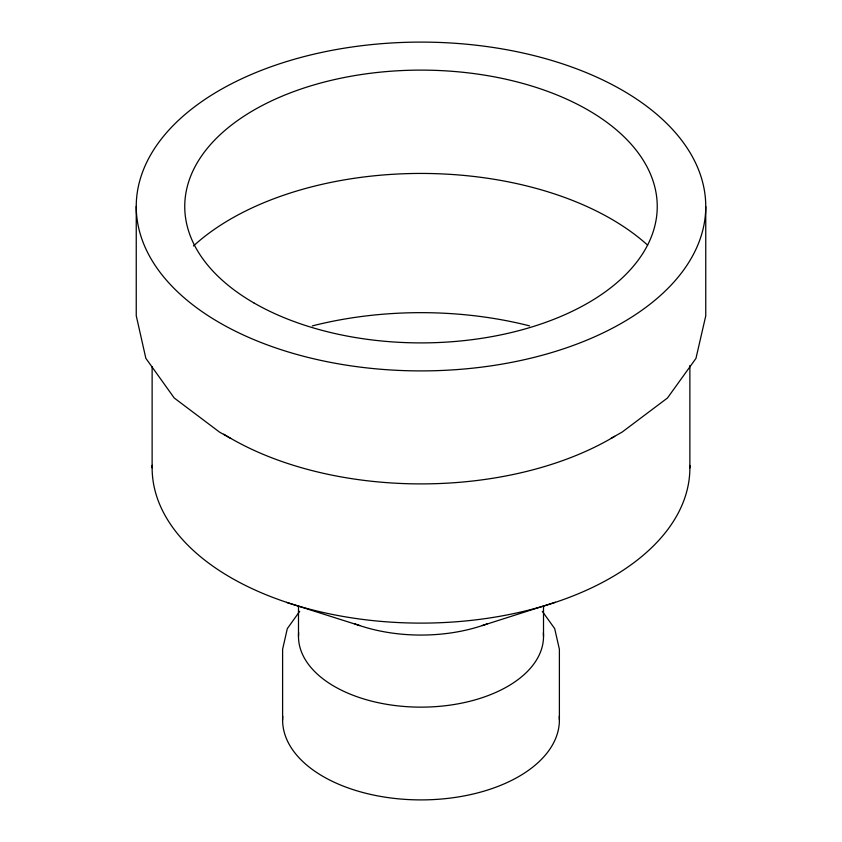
<?xml version="1.0" encoding="UTF-8"?>
<svg xmlns="http://www.w3.org/2000/svg" width="842" height="842" viewBox="0 0 842 842"><rect width="100%" height="100%" fill="white"/><g stroke="black" fill="none" stroke-linecap="round" stroke-linejoin="round"><path stroke-width="1.26" d="M282.607 719.994L282.607 649.266L287.322 628.595L299.689 611.345M298.489 636.415L298.489 606.272M543.511 636.415L543.511 606.272M559.393 719.994L559.393 649.266L554.678 628.595L542.311 611.345M611.018 438.377L622.249 431.999L667.464 398.003L695.955 358.408L705.754 315.887L705.754 206.574A284.754 164.4 0 0 0 278.734 64.087A284.754 164.4 0 0 0 278.513 348.841A284.754 164.4 0 0 0 705.754 206.574M482.255 625.585L555.415 602.24M286.543 602.398L359.745 625.585M230.771 438.493L219.541 432.114L174.252 398.013L145.845 358.303L136.246 315.729L136.246 206.427M689.872 365.502L689.872 467.942M152.128 366.691L152.128 467.826M487.202 623.848A122.511 70.728 0 0 1 354.798 623.848M689.84 465.426A268.872 155.233 0 0 1 420.895 623.112A268.872 155.233 0 0 1 152.17 465.31M312.308 325.907A268.872 155.233 0 0 1 529.576 325.875M614.692 436.335A268.872 155.233 0 0 1 223.783 434.177M193.46 245.969A268.872 155.233 0 0 1 647.677 245.18M543.343 632.731A122.511 70.728 0 0 1 421 707.143A122.511 70.728 0 0 1 298.657 632.731M559.246 716.332A138.393 79.906 0 0 1 421 799.9A138.393 79.906 0 0 1 282.754 716.332M253.947 302.952A236.244 136.393 0 0 0 649.193 241.801A236.244 136.393 0 0 0 359.86 74.759A236.244 136.393 0 0 0 253.947 302.952"/></g></svg>
